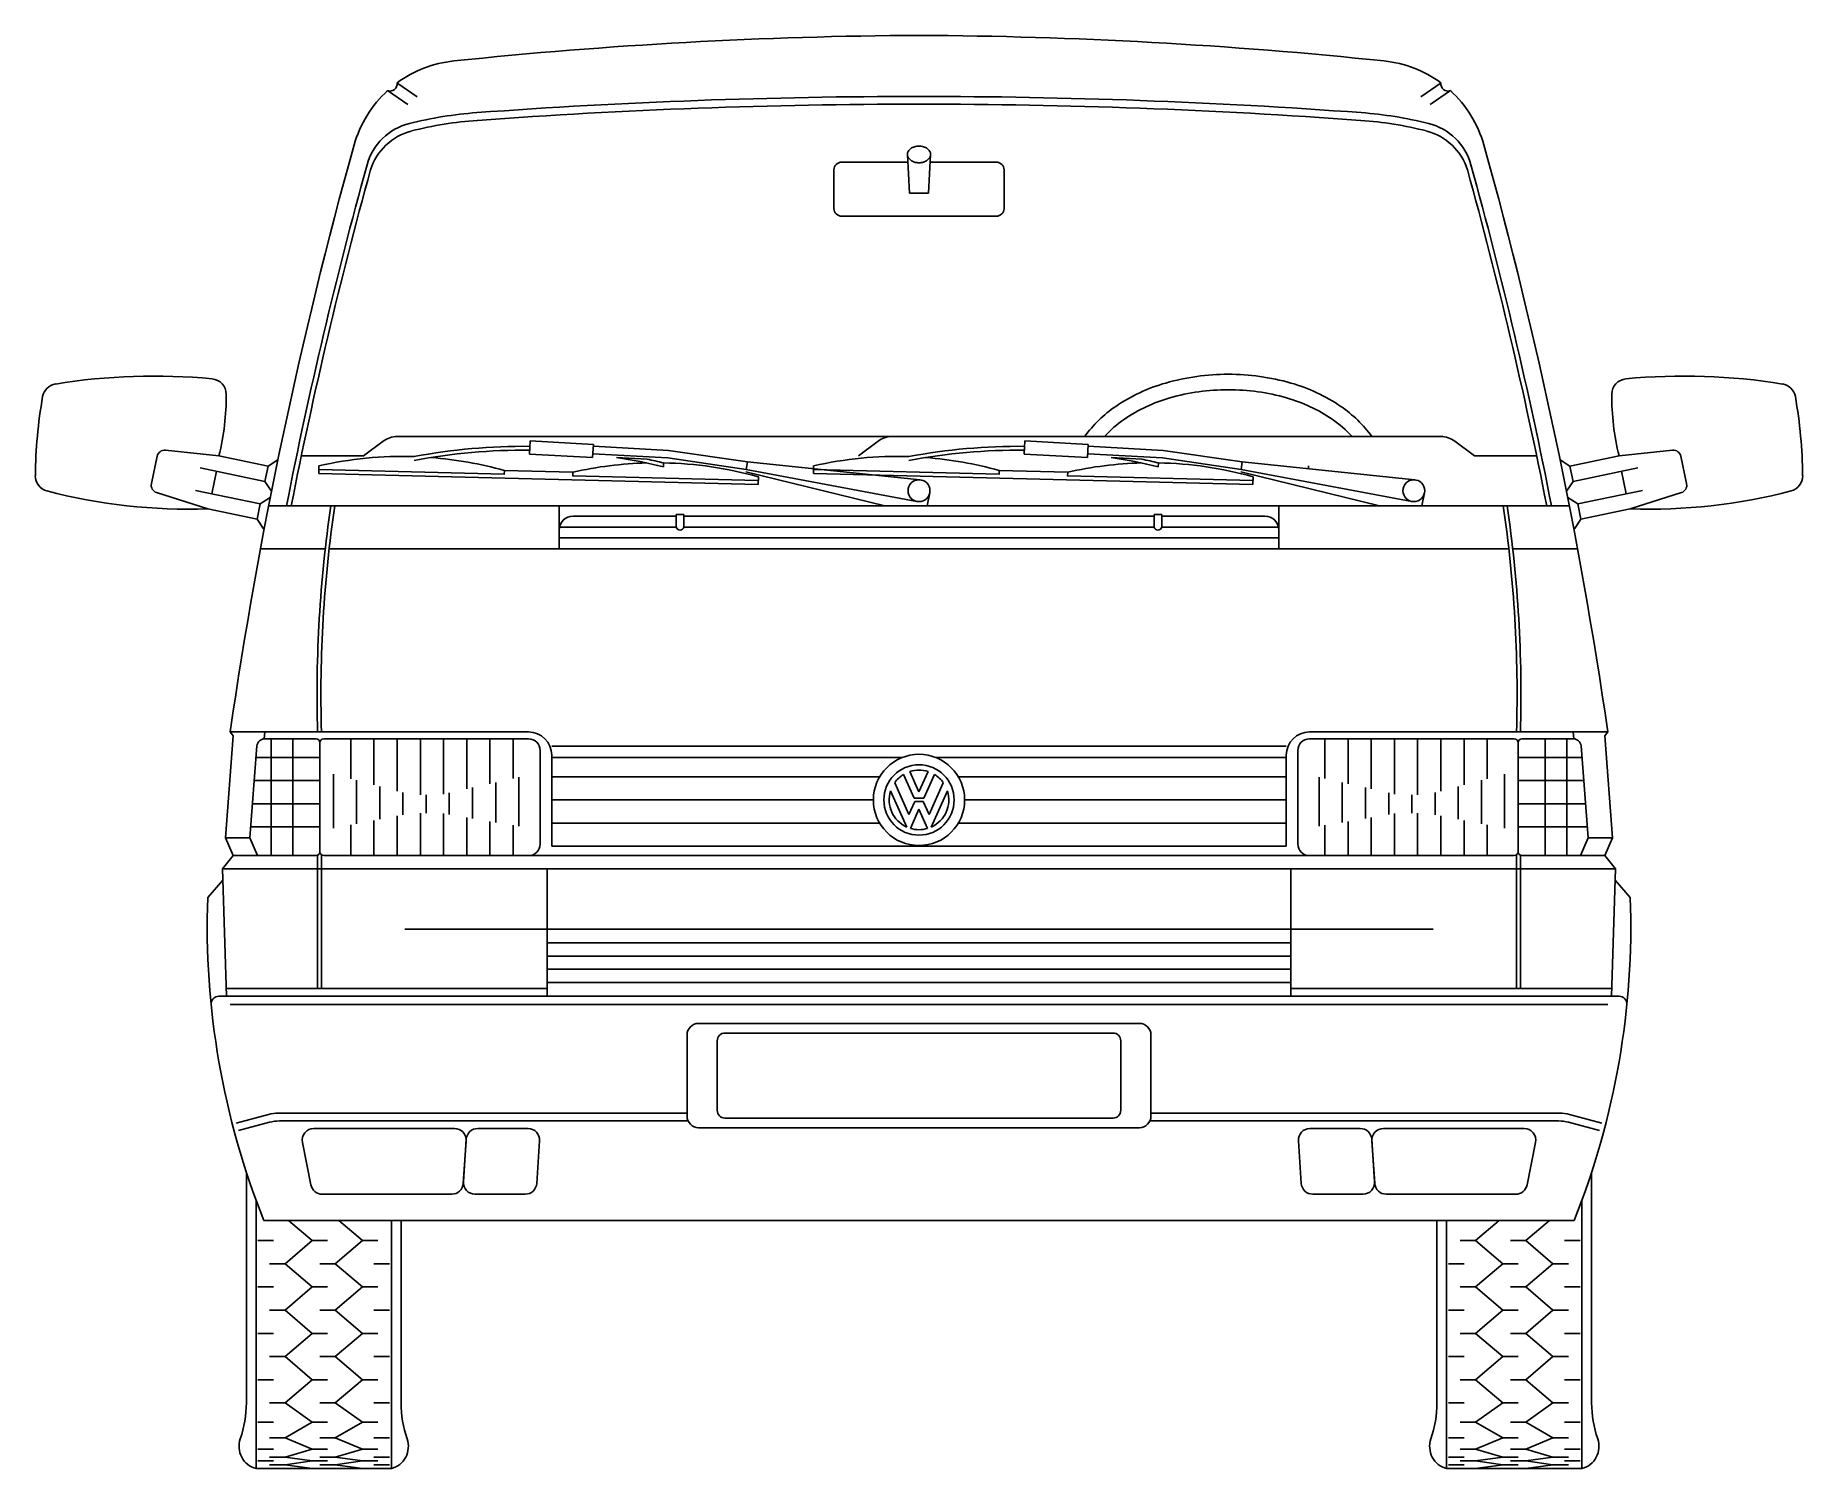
# Model space of a CAD drawing. Extents: x -1.14 to 1.14, y 0 to 1.85.
import ezdxf

# ---------------------------------------------------------------- set-up
doc = ezdxf.new("R2010")
doc.units = 0
doc.header["$LTSCALE"] = 0.0006
doc.header["$MEASUREMENT"] = 0
doc.layers.get('0').update_dxf_attribs({"linetype": 'CONTINUOUS'})

msp = doc.modelspace()

# ---------------------------------------------------------------- linework, layer by layer
for p, q in [((-0.6752, 1.7925), (-0.6491, 1.7745)), ((0.6752, 1.7925), (0.6491, 1.7745)), ((-0.6873, 1.7825), (-0.6612, 1.7645)), ((0.6873, 1.7825), (0.6612, 1.7645)), ((-0.0122, 1.65), (-0.015, 1.7)), ((0.0122, 1.65), (0.015, 1.7)), ((-0.11, 1.68), (-0.11, 1.63)), ((-0.0144, 1.69), (-0.1, 1.69)), ((0.0144, 1.69), (0.1, 1.69)), ((0.11, 1.68), (0.11, 1.63)), ((0, 1.65), (-0.0122, 1.65)), ((0, 1.65), (0.0122, 1.65)), ((-0.1, 1.62), (0, 1.62)), ((0.1, 1.62), (0, 1.62)), ((-0.693, 1.329), (-0.7183, 1.31)), ((-0.675, 1.335), (0, 1.335)), ((-0.503, 1.3294), (-0.504, 1.3124)), ((-0.4211, 1.3248), (-0.503, 1.3294)), ((-0.053, 1.329), (-0.0783, 1.31)), ((0.675, 1.335), (0, 1.335)), ((0.137, 1.3294), (0.136, 1.3124)), ((0.2189, 1.3248), (0.137, 1.3294)), ((0.693, 1.329), (0.7183, 1.31)), ((-0.9855, 1.3095), (-0.9929, 1.2741)), ((-0.9055, 1.31), (-0.9746, 1.3174)), ((-0.8419, 1.2967), (-0.9055, 1.31)), ((-0.8419, 1.2967), (-0.8292, 1.305)), ((-0.7989, 1.31), (-0.7183, 1.31)), ((-0.504, 1.3124), (-0.4221, 1.3078)), ((-0.4221, 1.3078), (-0.4211, 1.3248)), ((-0.325, 1.3073), (-0.4218, 1.3128)), ((-0.324, 1.3172), (-0.4212, 1.3228)), ((-0.3517, 1.3058), (-0.3913, 1.308)), ((-0.2234, 1.2925), (-0.325, 1.3073)), ((-0.2219, 1.3024), (-0.324, 1.3172)), ((0.136, 1.3124), (0.2179, 1.3078)), ((0.2179, 1.3078), (0.2189, 1.3248)), ((0.315, 1.3073), (0.2182, 1.3128)), ((0.316, 1.3172), (0.2188, 1.3228)), ((0.2883, 1.3058), (0.2487, 1.308)), ((0.4166, 1.2925), (0.315, 1.3073)), ((0.4181, 1.3024), (0.316, 1.3172)), ((0.7989, 1.31), (0.7183, 1.31)), ((0.8419, 1.2967), (0.8292, 1.305)), ((0.8419, 1.2967), (0.9055, 1.31)), ((0.9055, 1.31), (0.9746, 1.3174)), ((0.9855, 1.3095), (0.9929, 1.2741)), ((-0.846, 1.2771), (-0.9296, 1.2946)), ((-0.9085, 1.2902), (-0.9146, 1.2609)), ((-0.8419, 1.2967), (-0.846, 1.2771)), ((-0.7765, 1.2872), (-0.7763, 1.2972)), ((-0.7765, 1.2872), (-0.208, 1.2729)), ((-0.7764, 1.2926), (-0.5364, 1.2865)), ((-0.5365, 1.2861), (-0.5363, 1.2911)), ((-0.5363, 1.2911), (-0.4477, 1.2889)), ((-0.4478, 1.2839), (-0.4477, 1.2889)), ((-0.4478, 1.2843), (-0.2079, 1.2783)), ((-0.3304, 1.301), (-0.3305, 1.296)), ((-0.0442, 1.2456), (-0.2238, 1.2895)), ((-0.2219, 1.3024), (-0.2234, 1.2925)), ((-0.0026, 1.2511), (-0.2234, 1.2925)), ((0.0015, 1.2791), (-0.2219, 1.3024)), ((-0.208, 1.2729), (-0.2078, 1.2829)), ((-0.1365, 1.2872), (-0.1363, 1.2972)), ((-0.1365, 1.2872), (0.432, 1.2729)), ((-0.1364, 1.2934), (-0.1363, 1.2972)), ((-0.1364, 1.2926), (0.1036, 1.2865)), ((0.1035, 1.2861), (0.1037, 1.2911)), ((0.1037, 1.2911), (0.1923, 1.2889)), ((0.1922, 1.2839), (0.1923, 1.2889)), ((0.1922, 1.2843), (0.4321, 1.2783)), ((0.3096, 1.301), (0.3095, 1.296)), ((0.5958, 1.2456), (0.4162, 1.2895)), ((0.4181, 1.3024), (0.4166, 1.2925)), ((0.6374, 1.2511), (0.4166, 1.2925)), ((0.6415, 1.2791), (0.4181, 1.3024)), ((0.432, 1.2729), (0.4322, 1.2829)), ((0.5036, 1.2934), (0.5037, 1.2972)), ((0.8419, 1.2967), (0.846, 1.2771)), ((0.846, 1.2771), (0.9296, 1.2946)), ((0.9085, 1.2902), (0.9146, 1.2609)), ((-0.9199, 1.2415), (-0.9861, 1.2625)), ((-0.8521, 1.2478), (-0.9358, 1.2653)), ((-0.846, 1.2771), (-0.8377, 1.2645)), ((0.0139, 1.2622), (0.0105, 1.2456)), ((0.6539, 1.2622), (0.6505, 1.2456)), ((0.846, 1.2771), (0.8377, 1.2645)), ((0.8521, 1.2478), (0.9358, 1.2653)), ((0.9199, 1.2415), (0.9861, 1.2625)), ((-0.8562, 1.2282), (-0.9199, 1.2415)), ((-0.8521, 1.2478), (-0.8562, 1.2282)), ((-0.8521, 1.2478), (-0.8394, 1.2561)), ((0, 1.2456), (-0.8415, 1.2456)), ((-0.4654, 1.19), (-0.4654, 1.2456)), ((0, 1.2456), (0.8415, 1.2456)), ((0.4654, 1.19), (0.4654, 1.2456)), ((0.8521, 1.2478), (0.8394, 1.2561)), ((0.8521, 1.2478), (0.8562, 1.2282)), ((0.8562, 1.2282), (0.9199, 1.2415)), ((-0.8562, 1.2282), (-0.8479, 1.2155)), ((-0.314, 1.218), (-0.465, 1.218)), ((-0.314, 1.232), (-0.4474, 1.232)), ((-0.314, 1.234), (-0.314, 1.218)), ((-0.314, 1.234), (-0.304, 1.234)), ((-0.304, 1.234), (-0.304, 1.218)), ((0, 1.232), (-0.304, 1.232)), ((0, 1.218), (-0.304, 1.218)), ((0, 1.232), (0.304, 1.232)), ((0, 1.218), (0.304, 1.218)), ((0.314, 1.234), (0.304, 1.234)), ((0.304, 1.234), (0.304, 1.218)), ((0.314, 1.234), (0.314, 1.218)), ((0.314, 1.232), (0.4474, 1.232)), ((0.314, 1.218), (0.465, 1.218)), ((0.8562, 1.2282), (0.8479, 1.2155)), ((-0.768, 1.19), (-0.8521, 1.19)), ((0, 1.19), (-0.7629, 1.19)), ((0, 1.204), (-0.4654, 1.204)), ((0, 1.204), (0.4654, 1.204)), ((0, 1.19), (0.7629, 1.19)), ((0.768, 1.19), (0.8521, 1.19)), ((-0.887, 0.948), (-0.897, 0.816)), ((-0.505, 0.953), (-0.891, 0.953)), ((-0.891, 0.953), (-0.887, 0.948)), ((-0.8463, 0.953), (-0.847, 0.944)), ((-0.7799, 0.944), (-0.8464, 0.944)), ((-0.838, 0.793), (-0.838, 0.944)), ((-0.81, 0.793), (-0.81, 0.944)), ((-0.7749, 0.939), (-0.7749, 0.903)), ((-0.505, 0.944), (-0.7699, 0.944)), ((-0.735, 0.8924), (-0.735, 0.944)), ((-0.705, 0.8844), (-0.705, 0.944)), ((-0.675, 0.8764), (-0.675, 0.944)), ((-0.645, 0.8714), (-0.645, 0.944)), ((-0.615, 0.8725), (-0.615, 0.944)), ((-0.585, 0.8792), (-0.585, 0.944)), ((-0.555, 0.886), (-0.555, 0.944)), ((-0.525, 0.8928), (-0.525, 0.944)), ((0.505, 0.953), (0.891, 0.953)), ((0.505, 0.944), (0.7699, 0.944)), ((0.525, 0.8928), (0.525, 0.944)), ((0.555, 0.886), (0.555, 0.944)), ((0.585, 0.8792), (0.585, 0.944)), ((0.615, 0.8725), (0.615, 0.944)), ((0.645, 0.8714), (0.645, 0.944)), ((0.675, 0.8764), (0.675, 0.944)), ((0.705, 0.8844), (0.705, 0.944)), ((0.735, 0.8924), (0.735, 0.944)), ((0.7749, 0.939), (0.7749, 0.903)), ((0.7799, 0.944), (0.8464, 0.944)), ((0.81, 0.793), (0.81, 0.944)), ((0.838, 0.793), (0.838, 0.944)), ((0.8463, 0.953), (0.847, 0.944)), ((0.891, 0.953), (0.887, 0.948)), ((0.887, 0.948), (0.897, 0.816)), ((-0.8564, 0.9348), (-0.8657, 0.816)), ((-0.8575, 0.92), (-0.7749, 0.92)), ((-0.49, 0.929), (-0.49, 0.9006)), ((0, 0.9346), (-0.475, 0.9346)), ((-0.475, 0.923), (-0.475, 0.805)), ((-0.0214, 0.92), (-0.475, 0.92)), ((0, 0.9346), (0.475, 0.9346)), ((0.0214, 0.92), (0.475, 0.92)), ((0.475, 0.923), (0.475, 0.805)), ((0.49, 0.929), (0.49, 0.9006)), ((0.8575, 0.92), (0.7749, 0.92)), ((0.8564, 0.9348), (0.8657, 0.816)), ((-0.7749, 0.903), (-0.7749, 0.8251)), ((-0.7575, 0.8284), (-0.7575, 0.8984)), ((-0.5175, 0.8309), (-0.5175, 0.8945)), ((-0.49, 0.9006), (-0.49, 0.8263)), ((-0.0508, 0.895), (-0.475, 0.895)), ((-0.0063, 0.8671), (-0.02, 0.8979)), ((0, 0.8753), (-0.0117, 0.9017)), ((0, 0.8753), (0.0117, 0.9017)), ((0.0063, 0.8671), (0.02, 0.8979)), ((0.0508, 0.895), (0.475, 0.895)), ((0.49, 0.9006), (0.49, 0.8263)), ((0.5175, 0.8309), (0.5175, 0.8945)), ((0.7575, 0.8284), (0.7575, 0.8984)), ((0.7749, 0.903), (0.7749, 0.8251)), ((-0.8599, 0.89), (-0.7749, 0.89)), ((-0.7275, 0.8342), (-0.7275, 0.8904)), ((-0.6975, 0.84), (-0.6975, 0.8824)), ((-0.6675, 0.8458), (-0.6675, 0.8745)), ((-0.6375, 0.848), (-0.6375, 0.8714)), ((-0.6075, 0.846), (-0.6075, 0.8742)), ((-0.5775, 0.841), (-0.5775, 0.8809)), ((-0.5475, 0.836), (-0.5475, 0.8877)), ((-0.0158, 0.8299), (-0.0367, 0.8768)), ((-0.013, 0.8461), (-0.0314, 0.8873)), ((0.013, 0.8461), (0.0314, 0.8873)), ((0.0158, 0.8299), (0.0367, 0.8768)), ((0.5475, 0.836), (0.5475, 0.8877)), ((0.5775, 0.841), (0.5775, 0.8809)), ((0.6075, 0.846), (0.6075, 0.8742)), ((0.6375, 0.848), (0.6375, 0.8714)), ((0.6675, 0.8458), (0.6675, 0.8745)), ((0.6975, 0.84), (0.6975, 0.8824)), ((0.7275, 0.8342), (0.7275, 0.8904)), ((0.8599, 0.89), (0.7749, 0.89)), ((-0.8623, 0.86), (-0.7749, 0.86)), ((-0.645, 0.793), (-0.645, 0.848)), ((-0.615, 0.793), (-0.615, 0.8473)), ((-0.059, 0.865), (-0.475, 0.865)), ((-0.013, 0.8461), (-0.0055, 0.8629)), ((-0.0111, 0.8281), (0, 0.8529)), ((-0.0063, 0.8671), (0.0063, 0.8671)), ((-0.0055, 0.8629), (0.0055, 0.8629)), ((0.0111, 0.8281), (0, 0.8529)), ((0.013, 0.8461), (0.0055, 0.8629)), ((0.059, 0.865), (0.475, 0.865)), ((0.615, 0.793), (0.615, 0.8473)), ((0.645, 0.793), (0.645, 0.848)), ((0.8623, 0.86), (0.7749, 0.86)), ((-0.8646, 0.83), (-0.7749, 0.83)), ((-0.7749, 0.8251), (-0.7749, 0.798)), ((-0.735, 0.793), (-0.735, 0.8328)), ((-0.705, 0.793), (-0.705, 0.8386)), ((-0.675, 0.793), (-0.675, 0.8444)), ((-0.585, 0.793), (-0.585, 0.8423)), ((-0.555, 0.793), (-0.555, 0.8372)), ((-0.525, 0.793), (-0.525, 0.8322)), ((-0.49, 0.8263), (-0.49, 0.808)), ((-0.0508, 0.835), (-0.475, 0.835)), ((0.0508, 0.835), (0.475, 0.835)), ((0.49, 0.8263), (0.49, 0.808)), ((0.525, 0.793), (0.525, 0.8322)), ((0.555, 0.793), (0.555, 0.8372)), ((0.585, 0.793), (0.585, 0.8423)), ((0.675, 0.793), (0.675, 0.8444)), ((0.705, 0.793), (0.705, 0.8386)), ((0.735, 0.793), (0.735, 0.8328)), ((0.8646, 0.83), (0.7749, 0.83)), ((0.7749, 0.8251), (0.7749, 0.798)), ((-0.897, 0.816), (-0.8657, 0.816)), ((-0.887, 0.793), (-0.897, 0.816)), ((-0.8557, 0.793), (-0.8657, 0.816)), ((0, 0.805), (-0.475, 0.805)), ((0, 0.805), (0.475, 0.805)), ((0.8557, 0.793), (0.8657, 0.816)), ((0.897, 0.816), (0.8657, 0.816)), ((0.887, 0.793), (0.897, 0.816)), ((-0.901, 0.776), (-0.887, 0.793)), ((-0.8557, 0.793), (-0.887, 0.793)), ((-0.7799, 0.793), (-0.8557, 0.793)), ((-0.7779, 0.793), (-0.7779, 0.6209)), ((-0.7729, 0.793), (-0.7729, 0.6209)), ((-0.505, 0.793), (-0.7699, 0.793)), ((0, 0.793), (-0.505, 0.793)), ((0, 0.793), (0.505, 0.793)), ((0.505, 0.793), (0.7699, 0.793)), ((0.7729, 0.793), (0.7729, 0.6209)), ((0.7779, 0.793), (0.7779, 0.6209)), ((0.7799, 0.793), (0.8557, 0.793)), ((0.8557, 0.793), (0.887, 0.793)), ((0.901, 0.776), (0.887, 0.793)), ((-0.9005, 0.7614), (-0.92, 0.7388)), ((-0.901, 0.776), (-0.8955, 0.611)), ((-0.853, 0.776), (-0.901, 0.776)), ((0, 0.7759), (-0.901, 0.7759)), ((-0.481, 0.7759), (-0.481, 0.611)), ((0, 0.7759), (0.901, 0.7759)), ((0.481, 0.7759), (0.481, 0.611)), ((0.853, 0.776), (0.901, 0.776)), ((0.901, 0.776), (0.8955, 0.611)), ((0.9005, 0.7614), (0.92, 0.7388)), ((0, 0.6978), (-0.665, 0.6978)), ((0, 0.6978), (0.665, 0.6978)), ((0, 0.68), (-0.481, 0.68)), ((0, 0.663), (-0.481, 0.663)), ((0, 0.68), (0.481, 0.68)), ((0, 0.663), (0.481, 0.663)), ((0, 0.646), (-0.481, 0.646)), ((0, 0.646), (0.481, 0.646)), ((-0.481, 0.6209), (-0.8958, 0.6209)), ((0, 0.629), (-0.481, 0.629)), ((0, 0.629), (0.481, 0.629)), ((0.481, 0.6209), (0.8958, 0.6209)), ((0, 0.611), (-0.9056, 0.611)), ((0, 0.6006), (-0.8908, 0.6006)), ((0, 0.611), (0.9056, 0.611)), ((0, 0.6006), (0.8908, 0.6006)), ((0, 0.576), (-0.285, 0.576)), ((0, 0.576), (0.285, 0.576)), ((-0.3, 0.561), (-0.3, 0.456)), ((-0.261, 0.5535), (-0.261, 0.4635)), ((-0.251, 0.5635), (0, 0.5635)), ((0.251, 0.5635), (0, 0.5635)), ((0.261, 0.5535), (0.261, 0.4635)), ((0.3, 0.561), (0.3, 0.456)), ((-0.8416, 0.4581), (-0.8831, 0.4468)), ((-0.3, 0.4598), (-0.8285, 0.4598)), ((0.3, 0.4598), (0.8285, 0.4598)), ((0.8416, 0.4581), (0.8831, 0.4468)), ((-0.8403, 0.4481), (-0.8803, 0.4372)), ((-0.2987, 0.4498), (-0.8272, 0.4498)), ((-0.285, 0.441), (0, 0.441)), ((-0.251, 0.4535), (0, 0.4535)), ((0.251, 0.4535), (0, 0.4535)), ((0.285, 0.441), (0, 0.441)), ((0.2987, 0.4498), (0.8272, 0.4498)), ((0.8403, 0.4481), (0.8803, 0.4372)), ((-0.87, 0.3835), (-0.87, 0.085)), ((0.87, 0.3835), (0.87, 0.085)), ((-0.8575, 0.3475), (-0.8575, 0)), ((0.8575, 0.3475), (0.8575, 0)), ((0, 0.321), (-0.8474, 0.321)), ((-0.8154, 0.321), (-0.785, 0.295)), ((-0.7504, 0.321), (-0.72, 0.295)), ((-0.6825, 0.321), (-0.6825, 0)), ((-0.67, 0.321), (-0.67, 0.085)), ((0, 0.321), (0.8474, 0.321)), ((0.67, 0.321), (0.67, 0.085)), ((0.6825, 0.321), (0.6825, 0)), ((0.7504, 0.321), (0.72, 0.295)), ((0.8154, 0.321), (0.785, 0.295)), ((-0.855, 0.295), (-0.835, 0.295)), ((-0.82, 0.265), (-0.785, 0.295)), ((-0.785, 0.295), (-0.765, 0.295)), ((-0.755, 0.265), (-0.72, 0.295)), ((-0.72, 0.295), (-0.7, 0.295)), ((0.72, 0.295), (0.7, 0.295)), ((0.755, 0.265), (0.72, 0.295)), ((0.785, 0.295), (0.765, 0.295)), ((0.82, 0.265), (0.785, 0.295)), ((0.855, 0.295), (0.835, 0.295)), ((-0.82, 0.265), (-0.84, 0.265)), ((-0.82, 0.265), (-0.785, 0.235)), ((-0.755, 0.265), (-0.775, 0.265)), ((-0.755, 0.265), (-0.72, 0.235)), ((-0.685, 0.265), (-0.705, 0.265)), ((0.685, 0.265), (0.705, 0.265)), ((0.755, 0.265), (0.72, 0.235)), ((0.755, 0.265), (0.775, 0.265)), ((0.82, 0.265), (0.785, 0.235)), ((0.82, 0.265), (0.84, 0.265)), ((-0.855, 0.235), (-0.835, 0.235)), ((-0.82, 0.205), (-0.785, 0.235)), ((-0.785, 0.235), (-0.765, 0.235)), ((-0.755, 0.205), (-0.72, 0.235)), ((-0.72, 0.235), (-0.7, 0.235)), ((0.72, 0.235), (0.7, 0.235)), ((0.755, 0.205), (0.72, 0.235)), ((0.785, 0.235), (0.765, 0.235)), ((0.82, 0.205), (0.785, 0.235)), ((0.855, 0.235), (0.835, 0.235)), ((-0.82, 0.205), (-0.84, 0.205)), ((-0.82, 0.205), (-0.785, 0.175)), ((-0.755, 0.205), (-0.775, 0.205)), ((-0.755, 0.205), (-0.72, 0.175)), ((-0.685, 0.205), (-0.705, 0.205)), ((0.685, 0.205), (0.705, 0.205)), ((0.755, 0.205), (0.72, 0.175)), ((0.755, 0.205), (0.775, 0.205)), ((0.82, 0.205), (0.785, 0.175)), ((0.82, 0.205), (0.84, 0.205)), ((-0.855, 0.175), (-0.835, 0.175)), ((-0.82, 0.145), (-0.785, 0.175)), ((-0.785, 0.175), (-0.765, 0.175)), ((-0.755, 0.145), (-0.72, 0.175)), ((-0.72, 0.175), (-0.7, 0.175)), ((0.72, 0.175), (0.7, 0.175)), ((0.755, 0.145), (0.72, 0.175)), ((0.785, 0.175), (0.765, 0.175)), ((0.82, 0.145), (0.785, 0.175)), ((0.855, 0.175), (0.835, 0.175)), ((-0.82, 0.145), (-0.84, 0.145)), ((-0.82, 0.145), (-0.785, 0.115)), ((-0.755, 0.145), (-0.775, 0.145)), ((-0.755, 0.145), (-0.72, 0.115)), ((-0.685, 0.145), (-0.705, 0.145)), ((0.685, 0.145), (0.705, 0.145)), ((0.755, 0.145), (0.72, 0.115)), ((0.755, 0.145), (0.775, 0.145)), ((0.82, 0.145), (0.785, 0.115)), ((0.82, 0.145), (0.84, 0.145)), ((-0.855, 0.115), (-0.835, 0.115)), ((-0.82, 0.085), (-0.785, 0.115)), ((-0.785, 0.115), (-0.765, 0.115)), ((-0.755, 0.085), (-0.72, 0.115)), ((-0.72, 0.115), (-0.7, 0.115)), ((0.72, 0.115), (0.7, 0.115)), ((0.755, 0.085), (0.72, 0.115)), ((0.785, 0.115), (0.765, 0.115)), ((0.82, 0.085), (0.785, 0.115)), ((0.855, 0.115), (0.835, 0.115)), ((-0.82, 0.085), (-0.84, 0.085)), ((-0.82, 0.085), (-0.785, 0.06)), ((-0.755, 0.085), (-0.775, 0.085)), ((-0.755, 0.085), (-0.72, 0.06)), ((-0.685, 0.085), (-0.705, 0.085)), ((0.685, 0.085), (0.705, 0.085)), ((0.755, 0.085), (0.72, 0.06)), ((0.755, 0.085), (0.775, 0.085)), ((0.82, 0.085), (0.785, 0.06)), ((0.82, 0.085), (0.84, 0.085)), ((-0.855, 0.06), (-0.835, 0.06)), ((-0.82, 0.04), (-0.785, 0.06)), ((-0.785, 0.06), (-0.765, 0.06)), ((-0.755, 0.04), (-0.72, 0.06)), ((-0.72, 0.06), (-0.7, 0.06)), ((0.72, 0.06), (0.7, 0.06)), ((0.755, 0.04), (0.72, 0.06)), ((0.785, 0.06), (0.765, 0.06)), ((0.82, 0.04), (0.785, 0.06)), ((0.855, 0.06), (0.835, 0.06)), ((-0.855, 0.025), (-0.835, 0.025)), ((-0.82, 0.04), (-0.84, 0.04)), ((-0.82, 0.04), (-0.785, 0.025)), ((-0.82, 0.015), (-0.785, 0.025)), ((-0.785, 0.025), (-0.765, 0.025)), ((-0.755, 0.04), (-0.775, 0.04)), ((-0.755, 0.04), (-0.72, 0.025)), ((-0.755, 0.015), (-0.72, 0.025)), ((-0.72, 0.025), (-0.7, 0.025)), ((-0.685, 0.04), (-0.705, 0.04)), ((0.685, 0.04), (0.705, 0.04)), ((0.72, 0.025), (0.7, 0.025)), ((0.755, 0.04), (0.72, 0.025)), ((0.755, 0.015), (0.72, 0.025)), ((0.755, 0.04), (0.775, 0.04)), ((0.785, 0.025), (0.765, 0.025)), ((0.82, 0.04), (0.785, 0.025)), ((0.82, 0.015), (0.785, 0.025)), ((0.82, 0.04), (0.84, 0.04)), ((0.855, 0.025), (0.835, 0.025)), ((-0.8575, 0), (-0.6825, 0)), ((-0.855, 0.01), (-0.835, 0.01)), ((-0.82, 0.015), (-0.84, 0.015)), ((-0.82, 0.005), (-0.84, 0.005)), ((-0.82, 0.015), (-0.785, 0.01)), ((-0.82, 0.005), (-0.785, 0.01)), ((-0.82, 0.005), (-0.785, 0)), ((-0.785, 0.01), (-0.765, 0.01)), ((-0.755, 0.015), (-0.775, 0.015)), ((-0.755, 0.005), (-0.775, 0.005)), ((-0.755, 0.015), (-0.72, 0.01)), ((-0.755, 0.005), (-0.72, 0.01)), ((-0.755, 0.005), (-0.72, 0)), ((-0.72, 0.01), (-0.7, 0.01)), ((-0.685, 0.015), (-0.705, 0.015)), ((-0.685, 0.005), (-0.705, 0.005)), ((0.8575, 0), (0.6825, 0)), ((0.685, 0.015), (0.705, 0.015)), ((0.685, 0.005), (0.705, 0.005)), ((0.72, 0.01), (0.7, 0.01)), ((0.755, 0.015), (0.72, 0.01)), ((0.755, 0.005), (0.72, 0.01)), ((0.755, 0.005), (0.72, 0)), ((0.755, 0.015), (0.775, 0.015)), ((0.755, 0.005), (0.775, 0.005)), ((0.785, 0.01), (0.765, 0.01)), ((0.82, 0.015), (0.785, 0.01)), ((0.82, 0.005), (0.785, 0.01)), ((0.82, 0.005), (0.785, 0)), ((0.82, 0.015), (0.84, 0.015)), ((0.82, 0.005), (0.84, 0.005)), ((0.855, 0.01), (0.835, 0.01))]:
    msp.add_line(p, q)
for points in [[(0, 1.7108, 0.072539), (-0.0059, 1.7099, 0.083707), (-0.0106, 1.7076, 0.106587), (-0.0139, 1.7039, 0.131335), (-0.015, 1.7, 0.131335)], [(-0.015, 1.7, 0.131335), (-0.0139, 1.6961, 0.106587), (-0.0106, 1.6924, 0.083707), (-0.0059, 1.6901, 0.072539), (0, 1.6892, 0.072539)], [(0, 1.7108, -0.072539), (0.0059, 1.7099, -0.083707), (0.0106, 1.7076, -0.106587), (0.0139, 1.7039, -0.131335), (0.015, 1.7, -0.131335)], [(0.015, 1.7, -0.131335), (0.0139, 1.6961, -0.106587), (0.0106, 1.6924, -0.083707), (0.0059, 1.6901, -0.072539), (0, 1.6892, -0.072539)], [(0.2141, 1.335, -0.084851), (0.2544, 1.374, -0.081148), (0.3191, 1.4043, -0.069152), (0.4, 1.4156, -0.069152), (0.4809, 1.4043, -0.081148), (0.5456, 1.374, -0.084851), (0.5859, 1.335, -0.13694)], [(0.2399, 1.335, -0.058647), (0.2656, 1.3575, -0.081148), (0.3245, 1.3851, -0.069152), (0.4, 1.3956, -0.069152), (0.4755, 1.3851, -0.081148), (0.5344, 1.3575, -0.058647), (0.5601, 1.335, -0.13694)]]:
    msp.add_lwpolyline(points, format="xyb")
for points in [[(-0.7718, 0.355), (-0.6044, 0.355, 0.394848), (-0.5894, 0.369), (-0.5857, 0.424, 0.433848), (-0.6007, 0.44), (-0.7828, 0.44, 0.473285), (-0.7975, 0.4221), (-0.7865, 0.3671, 0.357511)], [(-0.5856, 0.426), (-0.5893, 0.371, 0.433848), (-0.5743, 0.355), (-0.5094, 0.355, 0.394848), (-0.4944, 0.369), (-0.4907, 0.424, 0.433848), (-0.5057, 0.44), (-0.5706, 0.44, 0.394848)], [(0.5856, 0.426), (0.5893, 0.371, -0.433848), (0.5743, 0.355), (0.5094, 0.355, -0.394848), (0.4944, 0.369), (0.4907, 0.424, -0.433848), (0.5057, 0.44), (0.5706, 0.44, -0.394848)], [(0.7718, 0.355), (0.6044, 0.355, -0.394848), (0.5894, 0.369), (0.5857, 0.424, -0.433848), (0.6007, 0.44), (0.7828, 0.44, -0.473285), (0.7975, 0.4221), (0.7865, 0.3671, -0.357511)]]:
    msp.add_lwpolyline(points, format="xyb", close=True)
for centre, radius in [((0, 1.265), 0.0141), ((0.64, 1.265), 0.0141), ((0.64, 1.265), 0.0141), ((0, 0.865), 0.0455)]:
    msp.add_circle(centre, radius)
for centre, radius, start, end in [((0.0344, -4.2519), 6.106, 90.32247, 95.98087), ((-0.0344, -4.2519), 6.106, 84.01913, 89.67753), ((-0.5862, 1.6717), 0.15, 95.9809, 126.3606), ((0.5862, 1.6717), 0.15, 53.6394, 84.0191), ((-0.6844, 1.7913), 0.00931, 251.7738, 6.9564), ((0.6844, 1.7913), 0.00931, 173.0436, 288.2262), ((-0.5862, 1.6717), 0.15, 132.3696, 164.3323), ((0, -6.0256), 7.8006, 90, 94.20514), ((0, -6.0256), 7.7906, 90, 94.20514), ((0, -6.0256), 7.8006, 85.79486, 90), ((0, -6.0256), 7.7906, 85.79486, 90), ((0.5862, 1.6717), 0.15, 15.6677, 47.6304), ((-0.6415, 1.667), 0.075, 103.5054, 165.0308), ((-0.5345, 1.2434), 0.512, 94.2051, 104.0781), ((-0.5345, 1.2434), 0.502, 94.2051, 104.0781), ((0.5345, 1.2434), 0.502, 75.9219, 85.7949), ((0.5345, 1.2434), 0.512, 75.9219, 85.7949), ((0.6415, 1.667), 0.075, 14.9692, 76.4946), ((-0.6376, 1.6573), 0.0754, 104.6324, 162.2824), ((0.6376, 1.6573), 0.0754, 17.7176, 75.3676), ((5.134, 0.0772), 6.0883, 164.42198, 171.72899), ((-5.134, 0.0772), 6.0883, 8.27101, 15.57802), ((5.0109, 0.1018), 5.9401, 164.52802, 168.89843), ((5.0109, 0.1018), 5.9341, 164.57362, 168.88706), ((-0.1, 1.68), 0.01, 90, 180), ((0.1, 1.68), 0.01, 0, 90), ((-5.0109, 0.1018), 5.9341, 11.11294, 15.42638), ((-5.0109, 0.1018), 5.9401, 11.10157, 15.47198), ((-0.1, 1.63), 0.01, 180, 270), ((0.1, 1.63), 0.01, 270, 0), ((-1.1138, 1.3833), 0.02, 99.285, 170.0054), ((-0.9895, 0.6232), 0.7901, 84.5321, 99.285), ((-0.9162, 1.3898), 0.02, 0.554, 84.5321), ((0.9162, 1.3898), 0.02, 95.4679, 179.446), ((0.9895, 0.6232), 0.7901, 80.715, 95.4679), ((1.1138, 1.3833), 0.02, 9.9946, 80.715), ((-0.5171, 1.2781), 0.6259, 170.0054, 179.4372), ((-1.2156, 1.387), 0.3195, 346.0688, 0.554), ((1.2156, 1.387), 0.3195, 179.446, 193.9312), ((0.5171, 1.2781), 0.6259, 0.5628, 9.9946), ((-0.675, 1.305), 0.03, 90, 126.8699), ((-0.035, 1.305), 0.03, 90, 126.8699), ((0.675, 1.305), 0.03, 53.1301, 90), ((-0.9757, 1.3074), 0.01, 83.952, 168.1887), ((-0.6682, 0.8226), 0.4867, 88.2063, 102.8337), ((-0.5107, 0.5478), 0.7696, 89.4787, 100.6601), ((-0.5106, 0.5528), 0.7696, 89.4669, 100.6601), ((-0.6682, 0.8226), 0.4867, 74.2853, 85.6229), ((-0.5107, 0.5478), 0.7696, 76.4588, 81.0719), ((-0.5106, 0.5528), 0.7696, 76.4588, 78.0878), ((-0.0282, 0.8226), 0.4867, 88.2063, 102.8337), ((0.1293, 0.5478), 0.7696, 89.4787, 100.6601), ((0.1294, 0.5528), 0.7696, 89.4669, 100.6601), ((-0.0282, 0.8226), 0.4867, 74.2853, 85.6229), ((0.1293, 0.5478), 0.7696, 76.4588, 81.0719), ((0.1294, 0.5528), 0.7696, 76.4588, 78.0878), ((0.9757, 1.3074), 0.01, 11.8113, 96.048), ((-1.123, 1.2841), 0.02, 179.4372, 255.3954), ((-0.3396, 0.8144), 0.4867, 91.4961, 102.8337), ((-0.3396, 0.8144), 0.4867, 74.2853, 88.9127), ((0.3004, 0.8144), 0.4867, 91.4961, 102.8337), ((0.3004, 0.8144), 0.4867, 74.2853, 88.9127), ((1.123, 1.2841), 0.02, 284.6046, 0.5628), ((-0.944, 1.9711), 0.73, 255.3954, 271.8905), ((-0.9831, 1.272), 0.01, 168.1887, 252.4254), ((0.944, 1.9711), 0.73, 268.1095, 284.6046), ((0.9831, 1.272), 0.01, 287.5746, 11.8113), ((0.9101, 1.0009), 1.6887, 171.6681, 181.6239), ((0.9101, 1.0009), 1.6837, 171.6432, 181.6239), ((-0.9101, 1.0009), 1.6837, 358.3761, 8.3568), ((-0.9101, 1.0009), 1.6887, 358.3761, 8.3319), ((-0.4474, 1.214), 0.018, 90, 180), ((-0.309, 1.2191), 0.00513, 192.6804, 347.3196), ((0.309, 1.2191), 0.00513, 192.6804, 347.3196), ((0.4474, 1.214), 0.018, 0, 90), ((-0.8464, 0.934), 0.01, 90, 175.5074), ((-0.7799, 0.939), 0.005, 360, 90), ((-0.7699, 0.939), 0.005, 90, 180), ((-0.505, 0.923), 0.03, 0, 90), ((-0.505, 0.929), 0.015, 0, 90), ((0.505, 0.923), 0.03, 90, 180), ((0.505, 0.929), 0.015, 90, 180), ((0.7699, 0.939), 0.005, 0, 90), ((0.7799, 0.939), 0.005, 90, 180), ((0.8464, 0.934), 0.01, 4.4926, 90), ((0, 0.865), 0.059, 90, 270), ((0, 0.865), 0.059, 270, 90), ((0, 0.865), 0.0385, 121.3138, 144.6054), ((0, 0.865), 0.0385, 72.2611, 107.7389), ((0, 0.865), 0.0385, 35.3946, 58.6862), ((0, 0.865), 0.0385, 162.2008, 245.7992), ((0, 0.865), 0.0385, 294.2008, 17.7992), ((0, 0.865), 0.0385, 253.3138, 286.6862), ((-0.505, 0.808), 0.015, 270, 360), ((0.505, 0.808), 0.015, 180, 270), ((-0.7799, 0.798), 0.005, 270, 360), ((-0.7699, 0.798), 0.005, 180, 270), ((0.7699, 0.798), 0.005, 270, 0), ((0.7799, 0.798), 0.005, 180, 270), ((0.1081, 0.7023), 1.0288, 177.9701, 201.7543), ((-0.1081, 0.7023), 1.0288, 338.2457, 2.0299), ((-0.9056, 0.601), 0.01, 90, 185.7076), ((0.9056, 0.601), 0.01, 354.2924, 90), ((-0.285, 0.561), 0.015, 90, 180), ((0.285, 0.561), 0.015, 0, 90), ((-0.251, 0.5535), 0.01, 90, 180), ((0.251, 0.5535), 0.01, 0, 90), ((-0.8285, 0.4098), 0.05, 90, 105.1544), ((-0.251, 0.4635), 0.01, 180, 270), ((0.251, 0.4635), 0.01, 270, 0), ((0.8285, 0.4098), 0.05, 74.8456, 90), ((-0.8272, 0.3998), 0.05, 90, 105.1544), ((-0.285, 0.456), 0.015, 180, 270), ((0.285, 0.456), 0.015, 270, 0), ((0.8272, 0.3998), 0.05, 74.8456, 90), ((-1.0114, 0.085), 0.1414, 340.8009, 0), ((-0.5286, 0.085), 0.1414, 180, 199.1991), ((0.5286, 0.085), 0.1414, 340.8009, 360), ((1.0114, 0.085), 0.1414, 180, 199.1991), ((-0.8498, 0.0287), 0.0297, 160.8009, 254.951), ((-0.6902, 0.0287), 0.0297, 285.049, 19.1991), ((0.6902, 0.0287), 0.0297, 160.8009, 254.951), ((0.8498, 0.0287), 0.0297, 285.049, 19.1991)]:
    msp.add_arc(centre, radius, start, end)

doc.saveas('drawing.dxf')
